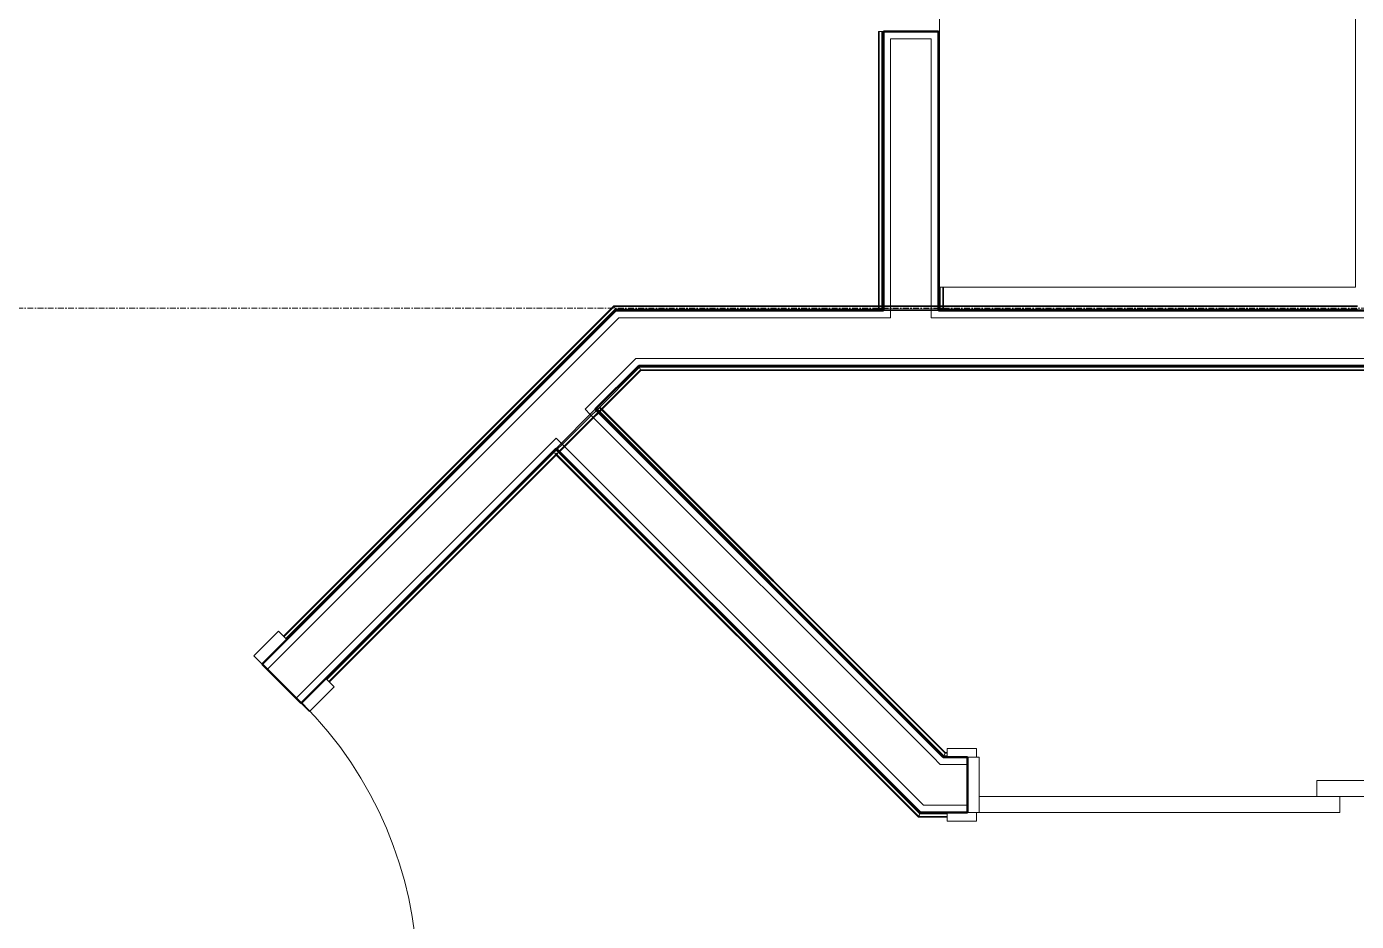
# Model space of a CAD drawing. Header units: inches. Extents: x -4218 to -1830, y 9756 to 12426.
# Drawn here: x -2354.9 to -2240.6, y 11794.5 to 11871.4 of the extents above; entities that cross this region are included whole.
import ezdxf

# ---------------------------------------------------------------- set-up
doc = ezdxf.new("R2010")
doc.units = ezdxf.units.IN
doc.header["$MEASUREMENT"] = 0
doc.linetypes.add('Grid Line 1_2_', pattern=[0.875, 0.5, -0.125, 0.125, -0.125])
for name, color, linetype, lineweight in [('0-1', 7, 'Continuous', 5), ('0-2', 252, 'Continuous', 9), ('A-DOOR-1', 7, 'Continuous', 9), ('A-DOOR-2', 50, 'Continuous', 20), ('A-DOOR-FRAM-1', 50, 'Continuous', 20), ('A-WALL-1', 250, 'Continuous', 50), ('A-WALL-2', 10, 'Continuous', 13), ('A-WALL-3', 253, 'Continuous', 9), ('A-WALL-4', 254, 'Continuous', 9), ('A-WALL-5', 252, 'Continuous', 9), ('A-WALL-6', 7, 'Continuous', 9), ('Q-SPCQ-1', 7, 'Continuous', 9), ('S-GRID-1', 1, 'Grid Line 1_2_', 9)]:
    doc.layers.add(name, color=color, linetype=linetype, lineweight=lineweight)

# ---------------------------------------------------------------- blocks, each defined once
blk = doc.blocks.new('Basic Wall _ INT - W4BØF - _5_8 GYP - 2X4 WOOD_BATT_ - 5_8 GYP_ - ___-2690300-BACKGROUND - 1ST FLOOR')
at = {"layer": 'A-WALL-3'}
for p, q in [((-2304.42, 11847.39), (-2304.4, 11847.33)), ((-2304.4, 11847.33), (-2304.34, 11847.19)), ((-2304.33, 11847.18), (-2304.31, 11847.12)), ((-2304.26, 11847), (-2304.25, 11846.98)), ((-2281.68, 11847.33), (-2281.56, 11847.33)), ((-2281.56, 11847.33), (-2281.47, 11847.33)), ((-2281.46, 11847.33), (-2281.41, 11847.33)), ((-2276.51, 11846.98), (-2281.26, 11846.98)), ((-2281.25, 11847.33), (-2276.52, 11847.33)), ((-2276.37, 11847.33), (-2276.31, 11847.33)), ((-2276.31, 11847.33), (-2276.22, 11847.33)), ((-2276.22, 11847.33), (-2276.1, 11847.33)), ((-2240.7, 11847.33), (-2240.51, 11847.33)), ((-2240.51, 11846.98), (-2240.7, 11846.98))]:
    blk.add_line(p, q, dxfattribs=at)
at = {"layer": 'A-WALL-5'}
for p, q in [((-2304.4, 11847.33), (-2281.68, 11847.33)), ((-2281.26, 11846.98), (-2304.25, 11846.98)), ((-2281.67, 11847.39), (-2281.56, 11847.39)), ((-2281.56, 11847.39), (-2281.47, 11847.39)), ((-2281.46, 11847.39), (-2281.41, 11847.39)), ((-2280.64, 11847.1), (-2281.26, 11847.1)), ((-2281.25, 11847.39), (-2276.52, 11847.39)), ((-2276.52, 11847.1), (-2280.62, 11847.1)), ((-2240.7, 11846.98), (-2276.51, 11846.98)), ((-2276.37, 11847.39), (-2276.31, 11847.39)), ((-2276.31, 11847.39), (-2276.22, 11847.39)), ((-2276.22, 11847.39), (-2276.1, 11847.39)), ((-2276.1, 11847.33), (-2240.7, 11847.33)), ((-2240.51, 11847.1), (-2240.7, 11847.1))]:
    blk.add_line(p, q, dxfattribs=at)
at = {"layer": 'A-WALL-6'}
for p, q in [((-2304.42, 11847.39), (-2281.68, 11847.39)), ((-2281.26, 11847.1), (-2304.3, 11847.1)), ((-2240.7, 11847.1), (-2276.52, 11847.1)), ((-2276.1, 11847.39), (-2240.51, 11847.39))]:
    blk.add_line(p, q, dxfattribs=at)
at = {"layer": 'A-WALL-6', "flags": 128}
for points in [[(-2304.3, 11847.1), (-2304.31, 11847.12), (-2304.33, 11847.18), (-2304.37, 11847.27), (-2304.42, 11847.39)], [(-2304.27, 11847.02), (-2304.28, 11847.04), (-2304.28, 11847.06), (-2304.29, 11847.08), (-2304.3, 11847.09), (-2304.3, 11847.1), (-2304.3, 11847.1)]]:
    blk.add_lwpolyline(points, dxfattribs=at)
blk = doc.blocks.new('Basic Wall _ INT - W4BØF - _5_8 GYP - 2X4 WOOD_BATT_ - 5_8 GYP_ - ___-2690299-BACKGROUND - 1ST FLOOR')
at = {"layer": 'A-WALL-3'}
for p, q in [((-2302.28, 11842.23), (-2302.27, 11842.21)), ((-2302.22, 11842.09), (-2302.2, 11842.03)), ((-2302.2, 11842.02), (-2302.14, 11841.88)), ((-2302.14, 11841.88), (-2302.11, 11841.82))]:
    blk.add_line(p, q, dxfattribs=at)
at = {"layer": 'A-WALL-5'}
for p, q in [((-2138.37, 11842.23), (-2302.28, 11842.23)), ((-2302.14, 11841.88), (-2138.79, 11841.88))]:
    blk.add_line(p, q, dxfattribs=at)
at = {"layer": 'A-WALL-6'}
for p, q in [((-2302.23, 11842.1), (-2138.37, 11842.1)), ((-2302.11, 11841.82), (-2138.79, 11841.82))]:
    blk.add_line(p, q, dxfattribs=at)
at = {"layer": 'A-WALL-6', "flags": 128}
for points in [[(-2302.23, 11842.1), (-2302.23, 11842.11), (-2302.24, 11842.12), (-2302.24, 11842.13), (-2302.25, 11842.15), (-2302.26, 11842.17), (-2302.26, 11842.19)], [(-2302.11, 11841.82), (-2302.16, 11841.94), (-2302.2, 11842.03), (-2302.22, 11842.09), (-2302.23, 11842.1)]]:
    blk.add_lwpolyline(points, dxfattribs=at)
blk = doc.blocks.new('Basic Wall _ INT - W4BØF - _5_8 GYP - 2X4 WOOD_BATT_ - 5_8 GYP_ - ___-2690306-BACKGROUND - 1ST FLOOR')
at = {"layer": 'A-WALL-3'}
for p, q in [((-2276.02, 11808.78), (-2276.05, 11808.72)), ((-2275.96, 11808.93), (-2276.02, 11808.79)), ((-2275.94, 11808.99), (-2275.96, 11808.93)), ((-2276.1, 11808.6), (-2276.11, 11808.58))]:
    blk.add_line(p, q, dxfattribs=at)
at = {"layer": 'A-WALL-5'}
for p, q in [((-2275.96, 11808.93), (-2275.77, 11808.93)), ((-2275.77, 11808.58), (-2276.11, 11808.58))]:
    blk.add_line(p, q, dxfattribs=at)
at = {"layer": 'A-WALL-6'}
for p, q in [((-2275.77, 11808.7), (-2276.06, 11808.7)), ((-2275.94, 11808.99), (-2275.77, 11808.99))]:
    blk.add_line(p, q, dxfattribs=at)
at = {"layer": 'A-WALL-6', "flags": 128}
for points in [[(-2276.09, 11808.62), (-2276.08, 11808.64), (-2276.07, 11808.66), (-2276.07, 11808.68), (-2276.06, 11808.69), (-2276.06, 11808.7), (-2276.06, 11808.7)], [(-2276.06, 11808.7), (-2276.05, 11808.72), (-2276.02, 11808.78), (-2275.99, 11808.87), (-2275.94, 11808.99)]]:
    blk.add_lwpolyline(points, dxfattribs=at)
blk = doc.blocks.new('Basic Wall _ INT - W4BØF - _5_8 GYP - 2X4 WOOD_BATT_ - 5_8 GYP_ - ___-2690305-BACKGROUND - 1ST FLOOR')
at = {"layer": 'A-WALL-3'}
for p, q in [((-2278.22, 11803.48), (-2278.25, 11803.42)), ((-2278.16, 11803.62), (-2278.22, 11803.48)), ((-2278.13, 11803.69), (-2278.16, 11803.63)), ((-2278.07, 11803.83), (-2278.08, 11803.81)), ((-2274.02, 11803.83), (-2275.77, 11803.83))]:
    blk.add_line(p, q, dxfattribs=at)
at = {"layer": 'A-WALL-5'}
for p, q in [((-2278.22, 11803.48), (-2275.77, 11803.48)), ((-2275.77, 11803.83), (-2278.07, 11803.83))]:
    blk.add_line(p, q, dxfattribs=at)
at = {"layer": 'A-WALL-6'}
for p, q in [((-2278.25, 11803.42), (-2275.77, 11803.42)), ((-2278.13, 11803.7), (-2275.77, 11803.7))]:
    blk.add_line(p, q, dxfattribs=at)
at = {"layer": 'A-WALL-6', "flags": 128}
for points in [[(-2278.25, 11803.42), (-2278.2, 11803.54), (-2278.16, 11803.63), (-2278.13, 11803.69), (-2278.13, 11803.7)], [(-2278.13, 11803.7), (-2278.13, 11803.71), (-2278.12, 11803.72), (-2278.12, 11803.73), (-2278.11, 11803.75), (-2278.1, 11803.77), (-2278.09, 11803.79)]]:
    blk.add_lwpolyline(points, dxfattribs=at)
blk = doc.blocks.new('Basic Wall _ INT - W4BØF - _5_8 GYP - 2X4 WOOD_BATT_ - 5_8 GYP_ - ___-2690312-BACKGROUND - 1ST FLOOR')
at = {"layer": 'A-WALL-3'}
for p, q in [((-2305.97, 11838.54), (-2305.93, 11838.58)), ((-2305.93, 11838.58), (-2305.73, 11838.78)), ((-2305.63, 11838.6), (-2305.57, 11838.54)), ((-2305.56, 11838.53), (-2305.49, 11838.46)), ((-2276.05, 11808.72), (-2276.02, 11808.78)), ((-2276.02, 11808.79), (-2275.96, 11808.93)), ((-2275.96, 11808.93), (-2275.94, 11808.99)), ((-2276.11, 11808.58), (-2276.1, 11808.6))]:
    blk.add_line(p, q, dxfattribs=at)
at = {"layer": 'A-WALL-4'}
for p, q in [((-2306, 11838.51), (-2306.02, 11838.49)), ((-2305.81, 11838.7), (-2305.87, 11838.64)), ((-2305.73, 11838.78), (-2305.77, 11838.74))]:
    blk.add_line(p, q, dxfattribs=at)
at = {"layer": 'A-WALL-5'}
for p, q in [((-2306.02, 11838.49), (-2305.99, 11838.52)), ((-2276.11, 11808.58), (-2306.02, 11838.49)), ((-2305.99, 11838.52), (-2305.97, 11838.54)), ((-2305.58, 11838.64), (-2305.53, 11838.58)), ((-2305.52, 11838.58), (-2305.44, 11838.5)), ((-2305.48, 11838.45), (-2275.96, 11808.93))]:
    blk.add_line(p, q, dxfattribs=at)
at = {"layer": 'A-WALL-6'}
for p, q in [((-2276.06, 11808.7), (-2305.93, 11838.58)), ((-2305.43, 11838.49), (-2275.94, 11808.99))]:
    blk.add_line(p, q, dxfattribs=at)
at = {"layer": 'A-WALL-6', "flags": 128}
for points in [[(-2276.06, 11808.7), (-2276.06, 11808.7), (-2276.06, 11808.69), (-2276.07, 11808.68), (-2276.07, 11808.66), (-2276.08, 11808.64), (-2276.09, 11808.62)], [(-2275.94, 11808.99), (-2275.99, 11808.87), (-2276.02, 11808.78), (-2276.05, 11808.72), (-2276.06, 11808.7)]]:
    blk.add_lwpolyline(points, dxfattribs=at)
blk = doc.blocks.new('Basic Wall _ INT - W4BØF - _5_8 GYP - 2X4 WOOD_BATT_ - 5_8 GYP_ - ___-2690311-BACKGROUND - 1ST FLOOR')
at = {"layer": 'A-WALL-3'}
for p, q in [((-2309.67, 11834.84), (-2309.47, 11835.05)), ((-2309.47, 11835.05), (-2309.42, 11835.09)), ((-2309.48, 11834.74), (-2309.44, 11834.69)), ((-2309.42, 11834.68), (-2309.36, 11834.61)), ((-2278.25, 11803.42), (-2278.22, 11803.48)), ((-2278.22, 11803.48), (-2278.16, 11803.62)), ((-2278.16, 11803.63), (-2278.13, 11803.69)), ((-2278.08, 11803.81), (-2278.07, 11803.83))]:
    blk.add_line(p, q, dxfattribs=at)
at = {"layer": 'A-WALL-4'}
for p, q in [((-2309.52, 11834.99), (-2309.58, 11834.93)), ((-2309.38, 11835.13), (-2309.4, 11835.12)), ((-2309.63, 11834.89), (-2309.67, 11834.84))]:
    blk.add_line(p, q, dxfattribs=at)
at = {"layer": 'A-WALL-5'}
for p, q in [((-2309.42, 11835.09), (-2309.41, 11835.1)), ((-2309.41, 11835.1), (-2309.38, 11835.13)), ((-2278.07, 11803.83), (-2309.38, 11835.13)), ((-2309.53, 11834.7), (-2309.48, 11834.65)), ((-2309.46, 11834.63), (-2309.4, 11834.57)), ((-2309.33, 11834.59), (-2278.22, 11803.48))]:
    blk.add_line(p, q, dxfattribs=at)
at = {"layer": 'A-WALL-6'}
for p, q in [((-2309.47, 11835.05), (-2278.13, 11803.7)), ((-2309.38, 11834.55), (-2278.25, 11803.42))]:
    blk.add_line(p, q, dxfattribs=at)
at = {"layer": 'A-WALL-6', "flags": 128}
for points in [[(-2278.13, 11803.7), (-2278.13, 11803.69), (-2278.16, 11803.63), (-2278.2, 11803.54), (-2278.25, 11803.42)], [(-2278.09, 11803.79), (-2278.1, 11803.77), (-2278.11, 11803.75), (-2278.12, 11803.73), (-2278.12, 11803.72), (-2278.13, 11803.71), (-2278.13, 11803.7)]]:
    blk.add_lwpolyline(points, dxfattribs=at)
blk = doc.blocks.new('SWING - SINGLE - FLUSH - 2-10 x 6-8 - PRIVACY-3199407-BACKGROUND - 1ST FLOOR')
at = {"layer": 'A-DOOR-1'}
blk.add_arc((17, 2.37), 34.07, 93.3657, 180, dxfattribs=at)
at = {"layer": 'A-DOOR-2'}
for p, q in [((15, 2.37), (15, 36.38)), ((17, 36.38), (15, 36.38)), ((17, 2.37), (17, 36.38)), ((17, 2.37), (15, 2.37))]:
    blk.add_line(p, q, dxfattribs=at)
at = {"layer": 'A-DOOR-FRAM-1'}
for p, q in [((-17, 3.37), (-20, 3.37)), ((-20, 3.37), (-20, 2.37)), ((-20, 2.37), (-17, 2.37)), ((-17, 2.37), (-17, 3.37)), ((20, 3.37), (17, 3.37)), ((17, 3.37), (17, 2.37)), ((17, 2.37), (20, 2.37)), ((20, 2.37), (20, 3.37)), ((-17, -2.38), (-20, -2.38)), ((-20, -2.38), (-20, -3.38)), ((-20, -3.38), (-17, -3.38)), ((-17, -3.38), (-17, -2.38)), ((20, -2.38), (17, -2.38)), ((17, -2.38), (17, -3.38)), ((17, -3.38), (20, -3.38)), ((20, -3.38), (20, -2.38))]:
    blk.add_line(p, q, dxfattribs=at)
blk = doc.blocks.new('SLIDING - FLUSH - 5-0 x 6-8-3203586-BACKGROUND - 1ST FLOOR')
at = {"layer": 'A-DOOR-1'}
for p, q in [((-32.75, 3.25), (-30.25, 3.25)), ((-32.75, 2.5), (-32.75, 3.25)), ((-30.25, 2.5), (-32.75, 2.5)), ((-30.25, 3.25), (-30.25, 2.5)), ((30.25, 3.25), (32.75, 3.25)), ((30.25, 2.5), (30.25, 3.25)), ((32.75, 2.5), (30.25, 2.5)), ((32.75, 3.25), (32.75, 2.5)), ((-32.75, -2.25), (-30.25, -2.25)), ((-32.75, -3), (-32.75, -2.25)), ((-30.25, -2.25), (-30.25, -3)), ((30.25, -2.25), (32.75, -2.25)), ((30.25, -3), (30.25, -2.25)), ((32.75, -2.25), (32.75, -3)), ((-30.25, -3), (-32.75, -3)), ((32.75, -3), (30.25, -3))]:
    blk.add_line(p, q, dxfattribs=at)
at = {"layer": 'A-DOOR-2'}
for p, q in [((-1, -0.88), (-1, 0.5)), ((-1, 0.5), (30, 0.5)), ((30, 0.5), (30, -0.88)), ((-30, -2.25), (-30, -0.88)), ((-30, -0.88), (1, -0.88)), ((30, -0.88), (-1, -0.88)), ((1, -0.88), (1, -2.25)), ((1, -2.25), (-30, -2.25))]:
    blk.add_line(p, q, dxfattribs=at)
at = {"layer": 'A-DOOR-FRAM-1'}
for p, q in [((-31, -2.25), (-31, 2.5)), ((-31, 2.5), (-30, 2.5)), ((-30, 2.5), (-30, -2.25)), ((30, 2.5), (31, 2.5)), ((30, -2.25), (30, 2.5)), ((31, 2.5), (31, -2.25)), ((-30, -2.25), (-31, -2.25)), ((31, -2.25), (30, -2.25))]:
    blk.add_line(p, q, dxfattribs=at)
blk = doc.blocks.new('RefrigeratorADA_-_Side-by-Side_6047 - 36_ X 30_-2821089-BACKGROUND - 1ST FLOOR')
at = {"layer": 'Q-SPCQ-1'}
for p, q in [((17.87, 14.42), (-17.88, 14.42)), ((-17.88, 14.42), (-17.88, -15.58)), ((17.87, -15.58), (17.87, 14.42)), ((-17.88, -13.58), (-3.13, -13.58)), ((-17.88, -13.58), (-17.88, -15.58)), ((-3.13, -15.58), (-3.13, -13.58)), ((-2.63, -13.58), (17.87, -13.58)), ((-2.63, -13.58), (-2.63, -15.58)), ((17.87, -15.58), (17.87, -13.58)), ((-17.88, -15.58), (17.87, -15.58)), ((-3.13, -15.58), (-17.88, -15.58)), ((17.87, -15.58), (-2.63, -15.58))]:
    blk.add_line(p, q, dxfattribs=at)
blk = doc.blocks.new('Basic Wall _ INT - W4BØF - _5_8 GYP - 2X4 WOOD_BATT_ - 5_8 GYP_ - ___-2690314-BACKGROUND - 1ST FLOOR')
at = {"layer": 'A-WALL-3'}
for p, q in [((-2302.27, 11842.21), (-2302.28, 11842.23)), ((-2302.2, 11842.03), (-2302.22, 11842.09)), ((-2302.14, 11841.88), (-2302.2, 11842.02)), ((-2302.11, 11841.82), (-2302.14, 11841.88)), ((-2309.38, 11835.13), (-2306.02, 11838.49)), ((-2305.56, 11838.45), (-2305.63, 11838.39)), ((-2305.48, 11838.54), (-2305.56, 11838.45)), ((-2306.24, 11837.78), (-2308.69, 11835.33)), ((-2305.77, 11838.24), (-2306.21, 11837.8)), ((-2308.69, 11835.32), (-2309.13, 11834.89)), ((-2309.34, 11834.68), (-2309.42, 11834.59)), ((-2309.27, 11834.74), (-2309.34, 11834.68)), ((-2331.3, 11813.21), (-2329.18, 11815.33)), ((-2363.3, 11781.22), (-2357.46, 11787.05)), ((-2357.48, 11786.54), (-2362.6, 11781.42)), ((-2357.21, 11786.8), (-2357.47, 11786.54)), ((-2362.61, 11781.41), (-2363.04, 11780.97)), ((-2363.26, 11780.76), (-2363.34, 11780.68)), ((-2363.19, 11780.83), (-2363.25, 11780.76)), ((-2389.78, 11754.73), (-2389.75, 11754.73)), ((-2389.59, 11754.73), (-2389.5, 11754.73)), ((-2389.49, 11754.73), (-2389.29, 11754.73)), ((-2389.29, 11754.73), (-2389.2, 11754.73))]:
    blk.add_line(p, q, dxfattribs=at)
at = {"layer": 'A-WALL-5'}
for p, q in [((-2306.02, 11838.49), (-2302.28, 11842.23)), ((-2302.14, 11841.88), (-2305.48, 11838.54)), ((-2306.37, 11837.96), (-2305.93, 11838.4)), ((-2305.52, 11838.41), (-2305.58, 11838.34)), ((-2305.43, 11838.49), (-2305.52, 11838.41)), ((-2308.85, 11835.49), (-2306.38, 11837.95)), ((-2306.2, 11837.73), (-2308.64, 11835.28)), ((-2305.73, 11838.2), (-2306.17, 11837.76)), ((-2329.18, 11815.33), (-2309.41, 11835.1)), ((-2309.29, 11835.05), (-2308.85, 11835.49)), ((-2308.65, 11835.28), (-2309.09, 11834.84)), ((-2309.42, 11834.59), (-2328.93, 11815.09)), ((-2309.29, 11834.63), (-2309.38, 11834.55)), ((-2309.23, 11834.7), (-2309.29, 11834.63)), ((-2357.64, 11786.7), (-2357.37, 11786.96)), ((-2363.21, 11781.13), (-2357.66, 11786.68)), ((-2357.43, 11786.49), (-2362.56, 11781.37)), ((-2357.17, 11786.76), (-2357.43, 11786.5)), ((-2389.78, 11754.73), (-2363.3, 11781.22)), ((-2362.6, 11781.33), (-2363, 11780.93)), ((-2363.34, 11780.68), (-2389.29, 11754.73)), ((-2363.21, 11780.72), (-2363.29, 11780.63)), ((-2363.15, 11780.78), (-2363.21, 11780.72))]:
    blk.add_line(p, q, dxfattribs=at)
at = {"layer": 'A-WALL-6'}
for p, q in [((-2305.93, 11838.4), (-2302.23, 11842.1)), ((-2302.11, 11841.82), (-2305.43, 11838.49)), ((-2329.08, 11815.25), (-2309.32, 11835.02)), ((-2309.38, 11834.55), (-2328.89, 11815.04)), ((-2389.61, 11754.73), (-2363.21, 11781.13)), ((-2363.3, 11780.63), (-2389.2, 11754.73))]:
    blk.add_line(p, q, dxfattribs=at)
at = {"layer": 'A-WALL-6', "flags": 128}
for points in [[(-2302.26, 11842.19), (-2302.26, 11842.17), (-2302.25, 11842.15), (-2302.24, 11842.13), (-2302.24, 11842.12), (-2302.23, 11842.11), (-2302.23, 11842.1)], [(-2302.23, 11842.1), (-2302.22, 11842.09), (-2302.2, 11842.03), (-2302.16, 11841.94), (-2302.11, 11841.82)], [(-2389.61, 11754.73), (-2389.61, 11754.73), (-2389.62, 11754.73), (-2389.64, 11754.73), (-2389.67, 11754.73), (-2389.69, 11754.73), (-2389.72, 11754.73)], [(-2389.2, 11754.73), (-2389.37, 11754.73), (-2389.5, 11754.73), (-2389.58, 11754.73), (-2389.61, 11754.73)]]:
    blk.add_lwpolyline(points, dxfattribs=at)
blk = doc.blocks.new('Basic Wall _ INT - W4BØF - _5_8 GYP - 2X4 WOOD_BATT_ - 5_8 GYP_ - ___-2690313-BACKGROUND - 1ST FLOOR')
at = {"layer": 'A-WALL-3'}
for p, q in [((-2304.4, 11847.33), (-2304.42, 11847.39)), ((-2304.34, 11847.19), (-2304.4, 11847.33)), ((-2304.31, 11847.12), (-2304.33, 11847.18)), ((-2304.25, 11846.98), (-2304.26, 11847)), ((-2334.66, 11816.57), (-2332.54, 11818.69)), ((-2360.82, 11790.41), (-2358.7, 11792.53)), ((-2397.09, 11754.73), (-2397, 11754.73)), ((-2397, 11754.73), (-2396.79, 11754.73)), ((-2396.79, 11754.73), (-2396.7, 11754.73)), ((-2396.54, 11754.73), (-2396.5, 11754.73))]:
    blk.add_line(p, q, dxfattribs=at)
at = {"layer": 'A-WALL-5'}
for p, q in [((-2304.4, 11847.33), (-2332.78, 11818.94)), ((-2332.54, 11818.69), (-2304.88, 11846.35)), ((-2304.88, 11846.35), (-2304.25, 11846.98)), ((-2361.07, 11790.66), (-2397, 11754.73)), ((-2396.5, 11754.73), (-2360.82, 11790.41))]:
    blk.add_line(p, q, dxfattribs=at)
at = {"layer": 'A-WALL-6'}
for p, q in [((-2304.42, 11847.39), (-2332.83, 11818.99)), ((-2304.3, 11847.1), (-2332.62, 11818.78)), ((-2361.11, 11790.7), (-2397.09, 11754.73)), ((-2360.91, 11790.5), (-2396.68, 11754.73))]:
    blk.add_line(p, q, dxfattribs=at)
at = {"layer": 'A-WALL-6', "flags": 128}
for points in [[(-2304.42, 11847.39), (-2304.37, 11847.27), (-2304.33, 11847.18), (-2304.31, 11847.12), (-2304.3, 11847.1)], [(-2304.3, 11847.1), (-2304.3, 11847.1), (-2304.3, 11847.09), (-2304.29, 11847.08), (-2304.28, 11847.06), (-2304.28, 11847.04), (-2304.27, 11847.02)], [(-2396.68, 11754.73), (-2396.71, 11754.73), (-2396.79, 11754.73), (-2396.92, 11754.73), (-2397.09, 11754.73)], [(-2396.56, 11754.73), (-2396.59, 11754.73), (-2396.62, 11754.73), (-2396.64, 11754.73), (-2396.66, 11754.73), (-2396.67, 11754.73), (-2396.68, 11754.73)]]:
    blk.add_lwpolyline(points, dxfattribs=at)
blk = doc.blocks.new('Basic Wall _ INT - W4BØF - _5_8 GYP - 2X4 WOOD_BATT_ - 5_8 GYP_ - ___-2690316-BACKGROUND - 1ST FLOOR')
at = {"layer": 'A-WALL-3'}
for p, q in [((-2281.39, 11846.98), (-2281.68, 11846.98)), ((-2281.61, 11847.39), (-2281.61, 11847.29)), ((-2281.61, 11847.27), (-2281.61, 11847.19)), ((-2281.61, 11847.18), (-2281.61, 11847.13)), ((-2281.33, 11846.98), (-2281.39, 11846.98))]:
    blk.add_line(p, q, dxfattribs=at)
at = {"layer": 'A-WALL-4'}
for p, q in [((-2281.68, 11846.98), (-2281.61, 11846.98)), ((-2281.61, 11846.98), (-2281.47, 11846.98)), ((-2281.46, 11846.98), (-2281.4, 11846.98)), ((-2281.29, 11846.98), (-2281.26, 11846.98))]:
    blk.add_line(p, q, dxfattribs=at)
at = {"layer": 'A-WALL-5'}
for p, q in [((-2281.61, 11870.98), (-2281.68, 11870.98)), ((-2281.47, 11870.98), (-2281.61, 11870.98)), ((-2281.61, 11870.98), (-2281.61, 11847.39)), ((-2281.4, 11870.98), (-2281.46, 11870.98)), ((-2281.26, 11870.98), (-2281.29, 11870.98)), ((-2281.26, 11846.98), (-2281.26, 11870.98)), ((-2281.68, 11847.39), (-2281.68, 11847.29)), ((-2281.68, 11847.27), (-2281.68, 11847.19)), ((-2281.68, 11847.18), (-2281.68, 11847.13)), ((-2281.31, 11846.98), (-2281.33, 11846.98)), ((-2281.26, 11846.98), (-2281.31, 11846.98))]:
    blk.add_line(p, q, dxfattribs=at)
at = {"layer": 'A-WALL-6'}
for p, q in [((-2281.68, 11870.98), (-2281.39, 11870.98)), ((-2281.68, 11870.98), (-2281.68, 11847.39)), ((-2281.39, 11870.98), (-2281.39, 11846.98)), ((-2281.39, 11870.98), (-2281.31, 11870.98)), ((-2281.31, 11870.98), (-2281.26, 11870.98))]:
    blk.add_line(p, q, dxfattribs=at)
blk = doc.blocks.new('Basic Wall _ INT - W4BØF - _5_8 GYP - 2X4 WOOD_BATT_ - 5_8 GYP_ - ___-2690315-BACKGROUND - 1ST FLOOR')
at = {"layer": 'A-WALL-3'}
for p, q in [((-2276.39, 11846.98), (-2276.45, 11846.98)), ((-2276.1, 11846.98), (-2276.39, 11846.98)), ((-2276.16, 11847.39), (-2276.16, 11847.29)), ((-2276.16, 11847.27), (-2276.16, 11847.2)), ((-2276.16, 11847.18), (-2276.16, 11847.13))]:
    blk.add_line(p, q, dxfattribs=at)
at = {"layer": 'A-WALL-4'}
for p, q in [((-2276.51, 11846.98), (-2276.49, 11846.98)), ((-2276.37, 11846.98), (-2276.31, 11846.98)), ((-2276.31, 11846.98), (-2276.16, 11846.98)), ((-2276.16, 11846.98), (-2276.1, 11846.98))]:
    blk.add_line(p, q, dxfattribs=at)
at = {"layer": 'A-WALL-5'}
for p, q in [((-2276.49, 11870.98), (-2276.51, 11870.98)), ((-2276.51, 11846.98), (-2276.51, 11870.98)), ((-2276.16, 11848.98), (-2276.16, 11847.39)), ((-2276.47, 11846.98), (-2276.51, 11846.98)), ((-2276.45, 11846.98), (-2276.47, 11846.98)), ((-2276.1, 11847.39), (-2276.1, 11847.29)), ((-2276.1, 11847.27), (-2276.1, 11847.2)), ((-2276.1, 11847.18), (-2276.1, 11847.13))]:
    blk.add_line(p, q, dxfattribs=at)
at = {"layer": 'A-WALL-6'}
for p, q in [((-2276.51, 11870.98), (-2276.47, 11870.98)), ((-2276.47, 11870.98), (-2276.45, 11870.98)), ((-2276.39, 11846.98), (-2276.39, 11848.98)), ((-2276.1, 11848.98), (-2276.1, 11847.39))]:
    blk.add_line(p, q, dxfattribs=at)
blk = doc.blocks.new('CTR - 1st Phase - Unit Layouts_rvt-1-BACKGROUND - 1ST FLOOR')
at = {"layer": 'A-WALL-1'}
for p, q in [((-2280.64, 11870.98), (-2281.26, 11870.98)), ((-2281.26, 11870.98), (-2281.26, 11846.98)), ((-2277.14, 11870.98), (-2280.64, 11870.98)), ((-2276.51, 11870.98), (-2277.14, 11870.98)), ((-2276.51, 11846.98), (-2276.51, 11870.98)), ((-2304.88, 11846.35), (-2309, 11842.23)), ((-2304.25, 11846.98), (-2304.88, 11846.35)), ((-2281.26, 11846.98), (-2304.25, 11846.98)), ((-2135.52, 11846.98), (-2276.51, 11846.98)), ((-2309, 11842.23), (-2334.66, 11816.57)), ((-2306.02, 11838.49), (-2302.28, 11842.23)), ((-2302.28, 11842.23), (-2138.37, 11842.23)), ((-2276.11, 11808.58), (-2306.02, 11838.49)), ((-2331.3, 11813.21), (-2309.38, 11835.13)), ((-2309.38, 11835.13), (-2282.82, 11808.58)), ((-2334.66, 11816.57), (-2331.3, 11813.21)), ((-2282.82, 11808.58), (-2278.7, 11804.45)), ((-2274.02, 11808.58), (-2276.11, 11808.58)), ((-2274.02, 11803.83), (-2274.02, 11808.58)), ((-2278.7, 11804.45), (-2278.07, 11803.83)), ((-2278.07, 11803.83), (-2274.02, 11803.83))]:
    blk.add_line(p, q, dxfattribs=at)
at = {"layer": 'A-WALL-2'}
for p, q in [((-2277.14, 11870.35), (-2280.64, 11870.35)), ((-2280.64, 11870.35), (-2280.64, 11846.98)), ((-2277.14, 11870.35), (-2277.14, 11846.98)), ((-2307.49, 11842.85), (-2303.99, 11846.35)), ((-2303.99, 11846.35), (-2280.64, 11846.35)), ((-2280.64, 11846.35), (-2280.64, 11846.98)), ((-2277.14, 11846.35), (-2277.14, 11846.98)), ((-2277.14, 11846.35), (-2105.4, 11846.35)), ((-2308.12, 11842.23), (-2334.22, 11816.13)), ((-2308.12, 11842.23), (-2307.49, 11842.85)), ((-2303.17, 11842.23), (-2306.9, 11838.49)), ((-2303.17, 11842.23), (-2302.54, 11842.85)), ((-2302.54, 11842.85), (-2137.75, 11842.85)), ((-2306.9, 11838.49), (-2306.46, 11838.05)), ((-2306.46, 11838.05), (-2276.99, 11808.58)), ((-2309.38, 11836.02), (-2331.74, 11813.66)), ((-2309.38, 11836.02), (-2308.94, 11835.58)), ((-2308.94, 11835.58), (-2281.94, 11808.58)), ((-2281.32, 11807.95), (-2281.94, 11808.58)), ((-2277.82, 11804.45), (-2281.32, 11807.95)), ((-2276.37, 11807.95), (-2276.99, 11808.58)), ((-2276.37, 11807.95), (-2274.02, 11807.95)), ((-2277.82, 11804.45), (-2274.02, 11804.45))]:
    blk.add_line(p, q, dxfattribs=at)
at = {"layer": 'A-WALL-3'}
for p, q in [((-2281.26, 11870.98), (-2281.26, 11847.39)), ((-2276.51, 11847.39), (-2276.51, 11870.98)), ((-2309, 11842.23), (-2304.88, 11846.35)), ((-2304.88, 11846.35), (-2304.25, 11846.98)), ((-2281.68, 11846.98), (-2304.25, 11846.98)), ((-2240.7, 11846.98), (-2276.1, 11846.98)), ((-2309, 11842.23), (-2332.54, 11818.69)), ((-2305.73, 11838.78), (-2302.28, 11842.23)), ((-2302.28, 11842.23), (-2138.79, 11842.23)), ((-2276.11, 11808.58), (-2305.73, 11838.2)), ((-2329.18, 11815.33), (-2309.67, 11834.84)), ((-2309.09, 11834.84), (-2282.82, 11808.58)), ((-2278.07, 11803.83), (-2282.82, 11808.58)), ((-2275.77, 11808.58), (-2276.11, 11808.58)), ((-2274.02, 11808.58), (-2274.02, 11803.83)), ((-2278.07, 11803.83), (-2275.77, 11803.83))]:
    blk.add_line(p, q, dxfattribs=at)
at = {"layer": 'A-WALL-4'}
for p, q in [((-2281.41, 11846.98), (-2281.68, 11846.98)), ((-2281.26, 11847.39), (-2281.26, 11847.29)), ((-2281.26, 11847.27), (-2281.26, 11847.19)), ((-2281.26, 11847.18), (-2281.26, 11847.13)), ((-2276.51, 11847.29), (-2276.51, 11847.39)), ((-2276.51, 11847.2), (-2276.51, 11847.27)), ((-2276.51, 11847.13), (-2276.51, 11847.18)), ((-2276.1, 11846.98), (-2276.37, 11846.98)), ((-2240.51, 11846.98), (-2240.7, 11846.98)), ((-2305.88, 11838.64), (-2305.73, 11838.78)), ((-2305.82, 11838.29), (-2305.88, 11838.35)), ((-2305.74, 11838.21), (-2305.81, 11838.28)), ((-2309.67, 11834.84), (-2309.52, 11834.99)), ((-2309.24, 11834.99), (-2309.19, 11834.94)), ((-2309.17, 11834.93), (-2309.11, 11834.86)), ((-2332.54, 11818.69), (-2334.66, 11816.57)), ((-2331.3, 11813.21), (-2329.18, 11815.33)), ((-2275.77, 11803.83), (-2274.02, 11803.83))]:
    blk.add_line(p, q, dxfattribs=at)
at = {"layer": 'A-WALL-5'}
for p, q in [((-2281.26, 11870.98), (-2276.51, 11870.98)), ((-2331.3, 11813.21), (-2334.66, 11816.57))]:
    blk.add_line(p, q, dxfattribs=at)
at = {"layer": '0-2'}
for name, p, rotation in [('RefrigeratorADA_-_Side-by-Side_6047 - 36_ X 30_-2821089-BACKGROUND - 1ST FLOOR', (-2258.57, 11863.4), 180), ('SWING - SINGLE - FLUSH - 2-10 x 6-8 - PRIVACY-3199407-BACKGROUND - 1ST FLOOR', (-2345, 11802.87), 224.9999999999984)]:
    blk.add_blockref(name, p, dxfattribs=dict(at, rotation=rotation))
for name, p in [('Basic Wall _ INT - W4BØF - _5_8 GYP - 2X4 WOOD_BATT_ - 5_8 GYP_ - ___-2690316-BACKGROUND - 1ST FLOOR', (0, 0)), ('Basic Wall _ INT - W4BØF - _5_8 GYP - 2X4 WOOD_BATT_ - 5_8 GYP_ - ___-2690315-BACKGROUND - 1ST FLOOR', (0, 0)), ('Basic Wall _ INT - W4BØF - _5_8 GYP - 2X4 WOOD_BATT_ - 5_8 GYP_ - ___-2690313-BACKGROUND - 1ST FLOOR', (0, 0)), ('Basic Wall _ INT - W4BØF - _5_8 GYP - 2X4 WOOD_BATT_ - 5_8 GYP_ - ___-2690300-BACKGROUND - 1ST FLOOR', (0, 0)), ('Basic Wall _ INT - W4BØF - _5_8 GYP - 2X4 WOOD_BATT_ - 5_8 GYP_ - ___-2690314-BACKGROUND - 1ST FLOOR', (0, 0)), ('Basic Wall _ INT - W4BØF - _5_8 GYP - 2X4 WOOD_BATT_ - 5_8 GYP_ - ___-2690299-BACKGROUND - 1ST FLOOR', (0, 0)), ('Basic Wall _ INT - W4BØF - _5_8 GYP - 2X4 WOOD_BATT_ - 5_8 GYP_ - ___-2690312-BACKGROUND - 1ST FLOOR', (0, 0)), ('Basic Wall _ INT - W4BØF - _5_8 GYP - 2X4 WOOD_BATT_ - 5_8 GYP_ - ___-2690311-BACKGROUND - 1ST FLOOR', (0, 0)), ('Basic Wall _ INT - W4BØF - _5_8 GYP - 2X4 WOOD_BATT_ - 5_8 GYP_ - ___-2690306-BACKGROUND - 1ST FLOOR', (0, 0)), ('SLIDING - FLUSH - 5-0 x 6-8-3203586-BACKGROUND - 1ST FLOOR', (-2243.02, 11806.08)), ('Basic Wall _ INT - W4BØF - _5_8 GYP - 2X4 WOOD_BATT_ - 5_8 GYP_ - ___-2690305-BACKGROUND - 1ST FLOOR', (0, 0))]:
    blk.add_blockref(name, p, dxfattribs=at)

msp = doc.modelspace()

# ---------------------------------------------------------------- linework, layer by layer
at = {"layer": 'S-GRID-1'}
msp.add_line((-1830.2, 11847.19), (-4168.71, 11847.19), dxfattribs=at)

# ---------------------------------------------------------------- block references
at = {"layer": '0-1'}
msp.add_blockref('CTR - 1st Phase - Unit Layouts_rvt-1-BACKGROUND - 1ST FLOOR', (0, 0), dxfattribs=at)

doc.saveas('drawing.dxf')
